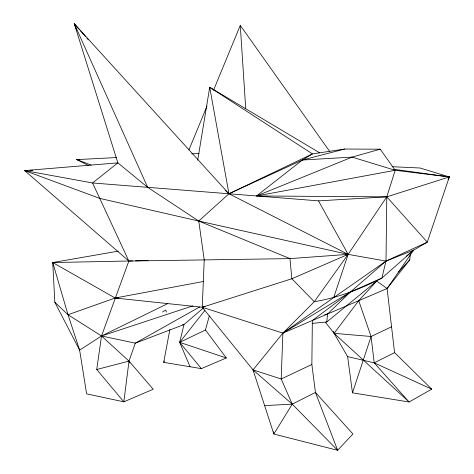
<?xml version="1.0" encoding="UTF-8"?>
<svg xmlns="http://www.w3.org/2000/svg" width="474" height="474" viewBox="0 0 474 474"><rect width="100%" height="100%" fill="white"/><g stroke="black" fill="none" stroke-linecap="round" stroke-linejoin="round"><path stroke-width="0.71" d="M264.622 405.608L292.233 404.144L315.441 392.46L352.917 433.965L337.648 450.3L315.441 392.46L311.862 364.482L312.348 320.501L350.434 291.954L386.002 261.091L427.27 242.178L449.334 176.932L420.083 168.015L392.063 166.7M448.049 179.575L449.334 176.932L386.784 196.846L348.129 254.36L198.754 221.05L204.235 259.912L202.244 307.265L253.039 369.898L292.233 404.144L337.648 450.3L273.842 434.03L253.039 369.898L282.889 333.104L314.28 301.713C337.915 297.749 360.607 288.998 381.848 278.12L386.002 261.091L386.784 196.846L395.192 170.284L380.231 149.186L344.639 149.049L312.431 153.908L228.954 193.771L198.754 221.05L99.712 198.381L24.666 170.587L117.854 162.86L147.669 187.337L198.754 221.05L289.952 258.614L348.129 254.36L386.002 261.091L413.601 250.154L427.27 242.178L386.784 196.846L256.547 195.958L302.388 160.011L312.431 153.908L209.709 87.275L197.711 160.182M386.002 261.091L282.889 333.104L281.189 378.981L292.233 404.144L273.842 434.03L273.658 431.826M54.824 302.222L68.019 314.742L101.519 335.989L128.999 361.099L153.221 389.249L123.833 401.834L86.612 393.847L79.626 350.12L54.824 302.222L52.733 262.543L115.129 298.016L202.244 307.265L282.889 333.104L387.104 288.536L409.749 259.853L410.288 254.094M312.135 323.392L326.776 321.964L327.581 313.989L350.434 291.954L381.848 278.12L413.601 250.154L387.104 288.536L394.569 352.62L431.725 389.16L409.127 402.005L352.472 392.828L347.62 356.596L334.099 333.341L325.472 322.296M199.767 306.885L135.303 343.164L128.999 361.099L123.833 401.834L96.737 369.513L101.519 335.989L128.857 261.044L92.578 182.97L24.666 170.587L128.857 261.044L289.952 258.614L291.877 278.748L314.28 301.713L348.129 254.36L318.516 200.869L92.578 182.97L117.854 162.86L74.27 23.7L228.954 193.771L348.129 254.36L333.684 297.631M209.312 315.862L205.455 329.987L226.305 357.953L201.373 368.63L163.708 362.373L169.876 329.436M387.104 288.536L376.735 281.052L358.717 300.676L371.071 336.487L352.472 392.828M188.966 149.802L207.008 106.052M213.49 90.327L240.271 25.383L329.738 151.52M163.708 362.373L164.359 361.07M448.505 178.153L449.334 176.932L393.953 169.301M358.717 300.676L334.099 333.341L409.127 402.005L374.223 362.865L371.071 336.487L391.56 326.805M204.804 310.488L179.67 342.341L190.068 366.752M398.492 272.035L409.749 259.853M203.399 307.946L183.965 324.607L135.303 343.164L101.519 335.989L79.626 350.12L68.019 314.742L52.733 262.543L118.316 251.125M326.776 321.964L376.735 281.052M406.224 256.333L413.601 250.154M162.564 312.034L165.651 310.049L166.51 312.093M282.889 333.104L350.434 291.954M347.62 356.596L374.223 362.865L394.569 352.62M167.731 303.609L101.519 335.989L192.865 305.86M205.455 329.987L179.67 342.341L201.373 368.63M311.862 364.482L281.189 378.981L253.039 369.898L253.833 371.118M225.162 190.305L228.954 193.771L302.388 160.011L344.639 149.049M203.476 308.076L202.244 307.265L205.023 306.257M346.044 255.119L348.129 254.36L346.654 254.408M68.019 314.742L115.129 298.016L203.684 281.426M202.244 307.265L291.877 278.748L348.129 254.36L346.678 254.633M380.231 149.186L352.087 157.113L256.547 195.958L395.192 170.284L449.334 176.932M96.737 369.513L128.999 361.099L129.977 363.048M324.72 314.635L327.581 313.989M302.388 160.011L352.087 157.113L395.192 170.284M318.516 200.869L386.784 196.846M116.592 157.552L76.829 159.608L88.679 165.604M27.616 170.474L24.666 170.587L27.611 170.788M29.832 170.391L32.783 170.284M132.548 260.931L52.733 262.543M135.505 260.842L148.054 260.463M191.709 153.789L199.098 153.588M79.045 159.596L76.829 159.608L91.186 165.082M115.129 298.016L118.82 298.099M371.071 336.487L334.099 333.341L333.281 331.296M79.04 159.809L76.829 159.608L79.016 159.975M182.531 324.429L183.965 324.607L179.67 342.341L226.305 357.953M374.223 362.865L431.725 389.16M319.66 152.824L209.709 87.275L228.954 193.771M76.64 29.921L74.27 23.7L79.608 29.826M80.58 30.94L85.427 36.504M86.884 38.175L88.342 39.846M74.27 23.7L147.669 187.337M240.271 25.383L245.733 108.747"/></g></svg>
